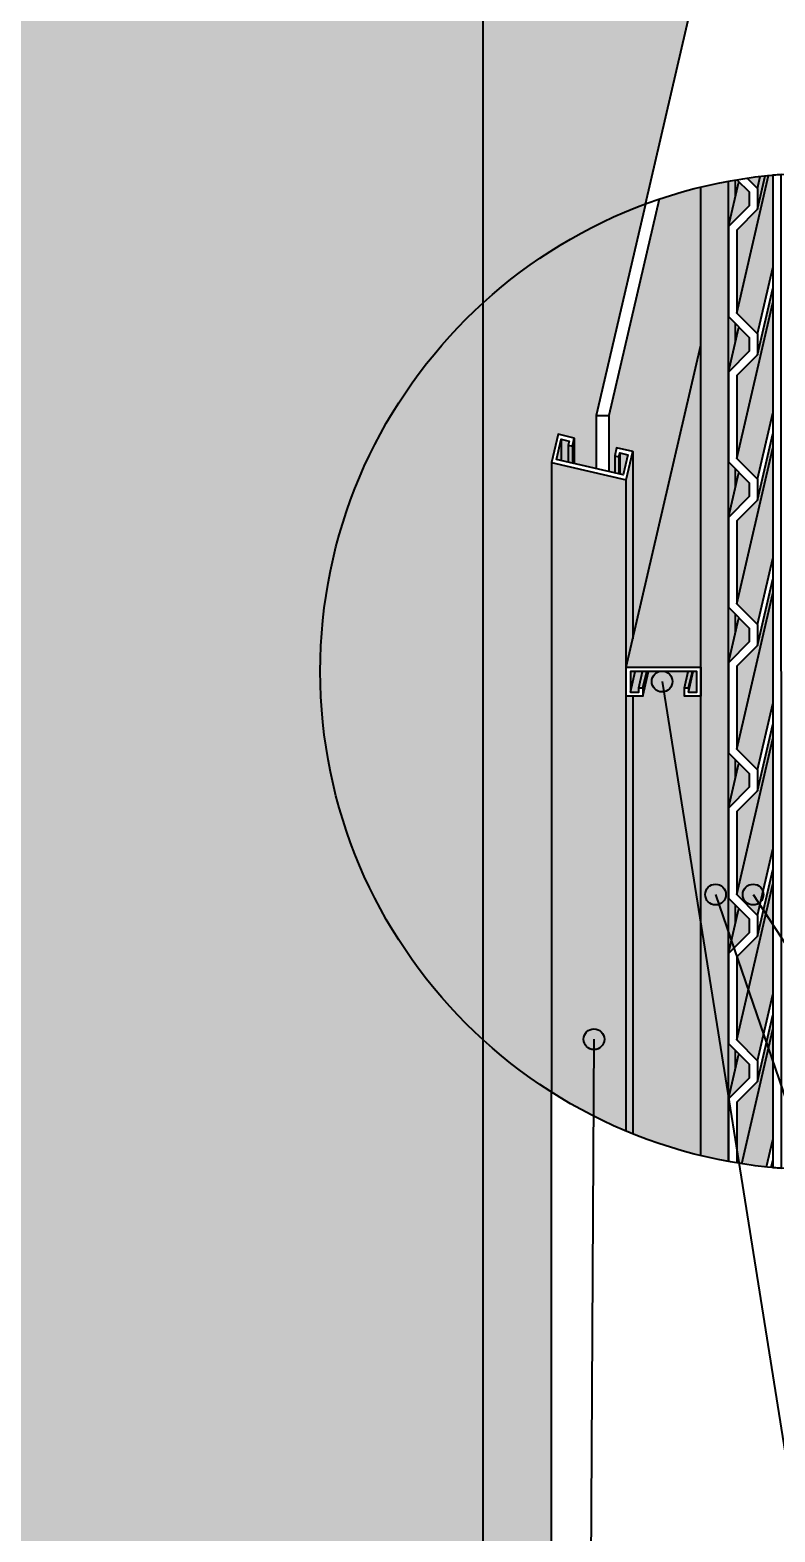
# Model space of a CAD drawing. Header units: metres. Extents: x 97 to 197, y 104 to 205.
# Drawn here: x 186.001 to 186.898, y 110.33 to 112.138 of the extents above; entities that cross this region are included whole.
import ezdxf
from ezdxf import colors
from ezdxf.entities.mleader import LeaderData, LeaderLine
from ezdxf.math import Vec2, Vec3

# ---------------------------------------------------------------- set-up
doc = ezdxf.new("R2010")
doc.units = ezdxf.units.M
doc.linetypes.add('ACAD_ISO10W100', pattern=[18, 12, -3, 0, -3])
doc.layers.get('0').update_dxf_attribs({"plot": 0})
for name, color, linetype in [('1-ALV_CORTE', 5, 'Continuous'), ('14-ANOTAÇÃO', 7, 'Continuous'), ('15-COTAS', 14, 'Continuous'), ('16-EIXOS', 253, 'ACAD_ISO10W100'), ('18-HATCH', 1, 'Continuous'), ('5-PISO', 1, 'Continuous')]:
    doc.layers.add(name, color=color, linetype=linetype)
doc.styles.get("Standard").update_dxf_attribs({"font": 'arial.ttf', "height": 2.5})

# ---------------------------------------------------------------- blocks, each defined once
blk = doc.blocks.new('_Small')
at = {"color": 0, "linetype": 'ByBlock', "lineweight": -2, "transparency": 33554687}
blk.add_circle((0, 0), 0.25, dxfattribs=at)

msp = doc.modelspace()

# ---------------------------------------------------------------- hatches: boundary and pattern name
at = {"layer": '18-HATCH', "true_color": 0xadddf7, "transparency": 33554508}
h = msp.add_hatch(color=141, dxfattribs=at)
h.dxf.hatch_style = 1
edge = h.paths.add_edge_path()
edge.add_line((191.3942897201883, 115.042894023706), (190.9801792480242, 115.042894023706))
edge.add_line((190.9801792480242, 115.042894023706), (190.81937063086, 115.5626356446758))
edge.add_line((190.81937063086, 115.5626356446758), (188.5809609196988, 115.5626356446758))
edge.add_line((188.5809609196988, 115.5626356446758), (187.042780281789, 108.9339983474178))
edge.add_line((187.042780281789, 108.9339983474178), (186.6286698096249, 108.9339983474178))
edge.add_line((186.6286698096249, 108.9339983474178), (186.6286698096249, 110.8594456186898))
edge.add_arc((186.9502808691564, 111.3659693855429), 0.6000000000000254, 110.34351823128969, 237.5869946086005, ccw=False)
edge.add_line((186.7416921218146, 111.9285444778483), (186.7970630127531, 112.1671598548797))
edge.add_line((186.7970630127531, 112.1671598548797), (183.0266118010428, 112.1671598548797))
edge.add_line((183.0266118010428, 112.1671598548797), (183.0286698096249, 107.8767562254054))
edge.add_line((183.0286698096249, 107.8767562254054), (192.5520827949982, 107.8767562254051))
edge.add_line((192.5520827949982, 107.8767562254051), (192.5520827949983, 127.896775640762))
edge.add_line((192.5520827949983, 127.896775640762), (183.0286698096251, 127.8967756407621))
edge.add_line((183.0286698096251, 127.8967756407621), (183.026949231343, 124.5169021160726))
edge.add_line((183.026949231343, 124.5169021160726), (183.1266118010428, 124.5169021160726))
edge.add_line((183.1266118010428, 124.5169021160726), (188.3101689682078, 124.5169021160726))
edge.add_line((188.3101689682078, 124.5169021160726), (188.039088233314, 125.6989176457008))
edge.add_line((188.039088233314, 125.6989176457008), (188.039088233314, 126.0659402217492))
edge.add_line((188.039088233314, 126.0659402217492), (188.453198705478, 126.0659402217492))
edge.add_line((188.453198705478, 126.0659402217492), (190.1521877303942, 120.6563369847249))
edge.add_line((190.1521877303942, 120.6563369847249), (190.5406703160808, 120.6563369847249))
edge.add_line((190.5406703160808, 120.6563369847249), (191.8277458461226, 115.3765050848387))
edge.add_line((191.8277458461226, 115.3765050848387), (191.3942897201883, 115.042894023706))
at = {"layer": '18-HATCH', "transparency": 33554610}
h = msp.add_hatch(color=253, dxfattribs=at)
h.dxf.hatch_style = 1
h.paths.add_polyline_path([(186.8416921218146, 110.7758774571531), (186.8416921218146, 110.8513492944249), (186.8416921218146, 111.9560613139327, 0.01407152737388867), (186.8086698096249, 111.9490185325438), (186.8086698096249, 110.7829202385421, 0.01407152737390086)])
h.paths.add_polyline_path([(186.7186698096249, 110.8124747450063), (186.7186698096249, 111.5963647970301), (186.6286698096249, 111.6172493697113), (186.6286698096249, 110.8594456186898, 0.04237586118726312)])
h.paths.add_polyline_path([(186.7265813714782, 111.4050634787122), (186.7265813714782, 111.6304588901995), (186.7186698096249, 111.5963647970301), (186.7186698096249, 111.3709693855429)])
h.paths.add_polyline_path([(186.7265813714782, 110.8092301874092), (186.7265813714782, 111.3359693855429), (186.7186698096249, 111.3359693855429), (186.7186698096249, 110.8124747450063, 0.00356297076449851)])
at = {"layer": '18-HATCH', "transparency": 33554636}
h = msp.add_hatch(color=252, dxfattribs=at)
h.dxf.hatch_style = 1
h.paths.add_polyline_path([(186.8086698096249, 111.3709693855429), (186.8086698096249, 111.7588154824515), (186.7186698096249, 111.3709693855429)])
h.paths.add_polyline_path([(186.8501316083761, 110.8877184269001), (186.8501316083761, 110.9096255366159), (186.8416921218146, 110.9180650231774), (186.8416921218146, 110.8513492944249)])
h.paths.add_polyline_path([(186.8501316083761, 111.0627184269001), (186.8501316083761, 111.0846255366159), (186.8416921218146, 111.0930650231774), (186.8416921218146, 111.0263492944249)])
h.paths.add_polyline_path([(186.8501316083761, 111.2377184269001), (186.8501316083761, 111.2596255366159), (186.8416921218146, 111.2680650231774), (186.8416921218146, 111.2013492944248)])
h.paths.add_polyline_path([(186.8501316083761, 111.4127184269), (186.8501316083761, 111.4346255366159), (186.8416921218146, 111.4430650231773), (186.8416921218146, 111.3763492944248)])
h.paths.add_polyline_path([(186.8501316083761, 111.5877184269), (186.8501316083761, 111.6096255366159), (186.8416921218146, 111.6180650231773), (186.8416921218146, 111.5513492944248)])
h.paths.add_polyline_path([(186.8501316083761, 111.7627184269), (186.8501316083761, 111.7846255366158), (186.8416921218146, 111.7930650231773), (186.8416921218146, 111.7263492944248)])
h.paths.add_polyline_path([(186.8501316083761, 111.9377184268999), (186.8501316083761, 111.9575521148084, 0.003570940144020743), (186.8416921218146, 111.9560613139327), (186.8416921218146, 111.9013492944248)])
h.paths.add_polyline_path([(186.7205805636178, 111.6267185285829), (186.7108393941409, 111.6289789748267), (186.7108393941409, 111.6033147051935), (186.7149294480083, 111.6023656048905)])
h.paths.add_polyline_path([(186.7108393941409, 111.6033147051935), (186.7108393941409, 111.6289789748267), (186.709709171019, 111.6241083900882), (186.709709171019, 111.6035769743816)])
h.paths.add_polyline_path([(186.709709171019, 111.6035769743816), (186.709709171019, 111.6241083900882), (186.7048385862805, 111.6252386132101), (186.7048385862805, 111.6047071975035)])
h.paths.add_polyline_path([(186.6489326794498, 111.6176802083314), (186.6489326794498, 111.6382116240381), (186.6500629025717, 111.6430822087765), (186.6403217330948, 111.6453426550203), (186.6403217330948, 111.6196783853871)])
h.paths.add_polyline_path([(186.6538032641883, 111.6165499852096), (186.6538032641883, 111.6370814009162), (186.6489326794498, 111.6382116240381), (186.6489326794498, 111.6176802083314)])
h.paths.add_polyline_path([(186.6403217330948, 111.6196783853871), (186.6403217330948, 111.6453426550203), (186.6346706174853, 111.6209897313279)])
h.paths.add_polyline_path([(186.8036698096249, 111.3409693855429), (186.8036698096249, 111.3659693855429), (186.7994710798142, 111.3659693855429), (186.793669809625, 111.3409693855429)])
h.paths.add_polyline_path([(186.7994710798142, 111.3659693855429), (186.7983108257764, 111.3659693855429), (186.793669809625, 111.3459693855429), (186.793669809625, 111.3409693855429)], flags=17)
h.paths.add_polyline_path([(186.7336698096249, 111.3409693855429), (186.7336698096249, 111.3459693855429), (186.7383108257763, 111.3659693855429), (186.7294710798141, 111.3659693855429), (186.7236698096249, 111.3409693855429)])
at = {"layer": '18-HATCH', "transparency": 33554505}
h = msp.add_hatch(color=253, dxfattribs=at)
h.dxf.hatch_style = 1
h.paths.add_polyline_path([(186.8086698096249, 110.7829202385421), (186.8086698096249, 111.3359693855429), (186.7886698096249, 111.3359693855429), (186.788669809625, 111.3459693855429), (186.7933108257764, 111.3659693855429), (186.745631333852, 111.3659693855429), (186.7386698096249, 111.3359693855429), (186.7265813714782, 111.3359693855429), (186.7265813714782, 110.8092301874092, 0.03596381102837319)])
h.paths.add_polyline_path([(186.8086698096249, 111.7588154824515), (186.8086698096249, 111.9490185325438, 0.02184764834715806), (186.758329937501, 111.9344364820724), (186.6978689033725, 111.673885636497), (186.6978689033725, 111.6063245180508), (186.7048385862805, 111.6047071975035), (186.7048385862805, 111.6252386132101), (186.7070990325242, 111.6349797826871), (186.7265813714782, 111.6304588901995), (186.7265813714782, 111.4050634787122)])
h.paths.add_polyline_path([(186.793669809625, 111.3459693855429), (186.7983108257764, 111.3659693855429), (186.7933108257764, 111.3659693855429), (186.788669809625, 111.3459693855429)], flags=17)
h.paths.add_polyline_path([(186.7386698096249, 111.3459693855429), (186.7433108257763, 111.3659693855429), (186.7383108257763, 111.3659693855429), (186.7336698096249, 111.3459693855429)], flags=17)
h.paths.add_polyline_path([(186.745631333852, 111.3659693855429), (186.7433108257763, 111.3659693855429), (186.7386698096249, 111.3459693855429), (186.7386698096249, 111.3359693855429)], flags=17)
h.paths.add_polyline_path([(186.7294710798141, 111.3659693855429), (186.7236698096249, 111.3659693855429), (186.7236698096249, 111.3409693855429)])
at = {"layer": '18-HATCH', "transparency": 33554687}
h = msp.add_hatch(color=251, dxfattribs=at)
h.dxf.hatch_style = 1
h.paths.add_polyline_path([(186.8666921218147, 111.7513492944248), (186.8666921218147, 111.7680650231773), (186.85425770648, 111.7804994385119), (186.8416921218146, 111.7263492944248)])
h.paths.add_polyline_path([(186.8666921218147, 111.0513492944248), (186.8666921218147, 111.0680650231774), (186.85425770648, 111.080499438512), (186.8416921218146, 111.0263492944249)])
h.paths.add_polyline_path([(186.8666921218147, 110.8763492944249), (186.8666921218147, 110.8930650231774), (186.85425770648, 110.905499438512), (186.8416921218146, 110.8513492944249)])
h.paths.add_polyline_path([(186.8666921218146, 111.4013492944248), (186.8666921218146, 111.4180650231773), (186.85425770648, 111.4304994385119), (186.8416921218146, 111.3763492944248)])
h.paths.add_polyline_path([(186.8666921218147, 111.2263492944248), (186.8666921218147, 111.2430650231774), (186.85425770648, 111.255499438512), (186.8416921218146, 111.2013492944249)])
h.paths.add_polyline_path([(186.8666921218147, 111.5763492944248), (186.8666921218147, 111.5930650231773), (186.85425770648, 111.6054994385119), (186.8416921218146, 111.5513492944248)])
h.paths.add_polyline_path([(186.8666921218147, 111.9263492944248), (186.8666921218147, 111.9430650231773), (186.85425770648, 111.9554994385119), (186.8416921218146, 111.9013492944248)])
h = msp.add_hatch(color=252, dxfattribs=at)
h.dxf.hatch_style = 1
h.paths.add_polyline_path([(186.8951809657198, 111.6768830026339), (186.8951809657198, 111.8096180295529), (186.8516921218146, 111.622207158801), (186.8766921218146, 111.597207158801)])
h.paths.add_polyline_path([(186.8951809657198, 111.8518830026339), (186.8951809657198, 111.963434029385, 0.002104872715392238), (186.89015263741, 111.9629489461202), (186.8516921218146, 111.797207158801), (186.8766921218146, 111.772207158801)])
h.paths.add_polyline_path([(186.8766921218146, 111.947207158801), (186.8800899120334, 111.9618495996281, 0.006701161532742895), (186.8641449187934, 111.9597543618223)], flags=17)
h.paths.add_polyline_path([(186.8766921218146, 111.4222071588011), (186.8951809657198, 111.501883002634), (186.8951809657198, 111.6346180295529), (186.8516921218146, 111.447207158801)])
h.paths.add_polyline_path([(186.8766921218146, 111.2472071588011), (186.8951809657198, 111.326883002634), (186.8951809657198, 111.4596180295529), (186.8516921218146, 111.2722071588011)])
h.paths.add_polyline_path([(186.8766921218146, 111.0722071588011), (186.8951809657198, 111.151883002634), (186.8951809657198, 111.2846180295529), (186.8516921218146, 111.0972071588011)])
h.paths.add_polyline_path([(186.8876088036006, 110.769251519044), (186.8951809657198, 110.8018830026341), (186.8951809657198, 110.934618029553), (186.8577128941942, 110.7731530817764, 0.01256424186043424)])
h.paths.add_polyline_path([(186.8766921218146, 110.8972071588011), (186.8951809657198, 110.976883002634), (186.8951809657198, 111.1096180295529), (186.8516921218146, 110.9222071588011)])
h = msp.add_hatch(color=253, dxfattribs=at)
h.dxf.hatch_style = 1
h.paths.add_polyline_path([(186.8951809657198, 111.8096180295529), (186.8951809657198, 111.8268830026338), (186.8766921218146, 111.747207158801), (186.8516921218146, 111.722207158801), (186.8516921218146, 111.622207158801)])
h.paths.add_polyline_path([(186.8951809657198, 111.6346180295529), (186.8951809657198, 111.6518830026339), (186.8766921218146, 111.572207158801), (186.8516921218146, 111.547207158801), (186.8516921218146, 111.447207158801)])
h.paths.add_polyline_path([(186.8951809657198, 111.4596180295529), (186.8951809657198, 111.476883002634), (186.8766921218146, 111.3972071588011), (186.8516921218146, 111.3722071588011), (186.8516921218146, 111.2722071588011)])
h.paths.add_polyline_path([(186.8951809657198, 111.2846180295529), (186.8951809657198, 111.301883002634), (186.8766921218146, 111.2222071588011), (186.8516921218146, 111.1972071588011), (186.8516921218146, 111.0972071588011)])
h.paths.add_polyline_path([(186.8951809657198, 111.1096180295529), (186.8951809657198, 111.126883002634), (186.8766921218146, 111.0472071588011), (186.8516921218146, 111.0222071588011), (186.8516921218146, 110.9222071588011)])
h.paths.add_polyline_path([(186.8951809657198, 110.934618029553), (186.8951809657198, 110.951883002634), (186.8766921218146, 110.8722071588011), (186.8516921218146, 110.8472071588011), (186.8516921218146, 110.7741245926305, 0.002541120628728025), (186.8577128941942, 110.7731530817764)])
h.paths.add_polyline_path([(186.8860470169135, 111.9625211538129, 0.002497864783872565), (186.8800899120334, 111.9618495996281), (186.8766921218146, 111.9472071588011), (186.8766921218146, 111.9222071588011)], flags=17)
h.paths.add_polyline_path([(186.89015263741, 111.9629489461202, 0.001719941593493178), (186.8860470169135, 111.9625211538129), (186.8766921218146, 111.922207158801), (186.8516921218146, 111.897207158801), (186.8516921218146, 111.797207158801)])
at = {"layer": '18-HATCH', "true_color": 0xadddf7, "transparency": 33554610}
h = msp.add_hatch(color=141, dxfattribs=at)
h.dxf.hatch_style = 1
h.paths.add_polyline_path([(186.5466118010428, 110.9220647973167, 0.04308881121841513), (186.6286698096249, 110.8594456186898), (186.6286698096249, 111.622382223638), (186.6298000327468, 111.6221199544498), (186.6365813714782, 111.6513434628807), (186.6560637104321, 111.6468225703931), (186.6560637104321, 111.6160254468332), (186.6825983320245, 111.6098680664642), (186.6825983320245, 111.673885636497), (186.7416921218146, 111.9285444778483, 0.09601870929023433), (186.5466118010428, 111.8098739737692)])
h.paths.add_polyline_path([(186.3502808691563, 111.3659693855429, 0.2112702611336322), (186.5466118010428, 110.9220647973167), (186.5466118010428, 111.8098739737692, 0.2112702611336322)])

# ---------------------------------------------------------------- linework, layer by layer
at = {"layer": '1-ALV_CORTE', "ltscale": 0.1}
msp.add_lwpolyline([(186.7416921218146, 111.9285444778483), (187.2778164701722, 114.2389193219371), (187.6919269423363, 114.2389193219371), (187.1558025939786, 111.9285444778483)], dxfattribs=at)
at = {"layer": '14-ANOTAÇÃO'}
msp.add_circle((186.9502808691563, 111.3659693855429), 0.6, dxfattribs=at)
at = {"layer": '16-EIXOS'}
msp.add_line((186.5466118010428, 107.4997773167717), (186.5466118010428, 128.1401560278368), dxfattribs=at)
at = {"layer": '18-HATCH', "transparency": 33554687}
for p, q in [((186.8766921218146, 111.772207158801), (186.8951809657198, 111.8518830026339)), ((186.8766921218146, 111.747207158801), (186.8951809657198, 111.8268830026338))]:
    msp.add_line(p, q, dxfattribs=at)
at = {"layer": '5-PISO'}
for p, q in [((186.8086698096249, 110.7829202385421), (186.8086698096249, 111.9490185325438)), ((186.8416921218146, 110.7758774571532), (186.8416921218146, 111.9560613139327)), ((186.8416921218146, 111.9013492944248), (186.85425770648, 111.9554994385119)), ((186.8501316083761, 111.9377184268999), (186.8501316083761, 111.9575521148084)), ((186.8516921218146, 111.797207158801), (186.89015263741, 111.9629489461202)), ((186.8766921218146, 111.922207158801), (186.8860470169135, 111.9625211538129)), ((186.8766921218146, 111.947207158801), (186.8800899120334, 111.9618495996281)), ((186.7416921218146, 111.9285444778483), (186.6825983320245, 111.673885636497)), ((186.758329937501, 111.9344364820724), (186.6978689033725, 111.673885636497)), ((186.8516921218146, 111.622207158801), (186.8951809657198, 111.8096180295529)), ((186.8501316083761, 111.7627184268999), (186.8501316083761, 111.7846255366158)), ((186.8416921218146, 111.7263492944248), (186.85425770648, 111.7804994385119)), ((186.7186698096249, 111.3709693855429), (186.8086698096249, 111.7588154824514)), ((186.8766921218146, 111.597207158801), (186.8951809657198, 111.6768830026339)), ((186.6403217330948, 111.6453426550203), (186.6403217330948, 111.6196783853871)), ((186.6489326794498, 111.6382116240381), (186.6489326794498, 111.6176802083314)), ((186.6560637104321, 111.6468225703931), (186.6560637104321, 111.6160254468332)), ((186.8766921218146, 111.572207158801), (186.8951809657198, 111.6518830026339)), ((186.6538032641883, 111.6370814009162), (186.6538032641883, 111.6165499852096)), ((186.7048385862805, 111.6252386132101), (186.7048385862805, 111.6047071975035)), ((186.709709171019, 111.6241083900882), (186.709709171019, 111.6035769743816)), ((186.7108393941409, 111.6289789748267), (186.7108393941409, 111.6033147051935)), ((186.7265813714782, 111.6304588901995), (186.7265813714782, 111.4050634787122)), ((186.8516921218146, 111.447207158801), (186.8951809657198, 111.6346180295529)), ((186.6286698096249, 111.6172493697113), (186.6286698096249, 110.8594456186898)), ((186.8416921218146, 111.5513492944248), (186.85425770648, 111.6054994385119)), ((186.8501316083761, 111.5877184268999), (186.8501316083761, 111.6096255366159)), ((186.8766921218146, 111.422207158801), (186.8951809657198, 111.501883002634)), ((186.8766921218146, 111.397207158801), (186.8951809657198, 111.476883002634)), ((186.8516921218146, 111.2722071588011), (186.8951809657198, 111.4596180295529)), ((186.8416921218146, 111.3763492944248), (186.85425770648, 111.4304994385119)), ((186.8501316083761, 111.4127184269), (186.8501316083761, 111.4346255366159)), ((186.7236698096249, 111.3409693855429), (186.7294710798141, 111.3659693855429)), ((186.7336698096249, 111.3459693855429), (186.7383108257763, 111.3659693855429)), ((186.7386698096249, 111.3459693855429), (186.7433108257763, 111.3659693855429)), ((186.7386698096249, 111.3359693855429), (186.745631333852, 111.3659693855429)), ((186.788669809625, 111.3459693855429), (186.7933108257764, 111.3659693855429)), ((186.793669809625, 111.3459693855429), (186.7983108257764, 111.3659693855429)), ((186.793669809625, 111.3409693855429), (186.7994710798142, 111.3659693855429)), ((186.7265813714782, 111.3359693855429), (186.7265813714782, 110.8092301874092)), ((186.8766921218146, 111.2472071588011), (186.8951809657198, 111.326883002634)), ((186.8766921218146, 111.2222071588011), (186.8951809657198, 111.301883002634)), ((186.8516921218146, 111.0972071588011), (186.8951809657198, 111.2846180295529)), ((186.8501316083761, 111.2377184269), (186.8501316083761, 111.2596255366159)), ((186.8416921218146, 111.2013492944249), (186.85425770648, 111.255499438512)), ((186.8766921218146, 111.0722071588011), (186.8951809657198, 111.151883002634)), ((186.8766921218146, 111.0472071588011), (186.8951809657198, 111.126883002634)), ((186.8516921218146, 110.9222071588011), (186.8951809657198, 111.1096180295529)), ((186.8416921218146, 111.0263492944249), (186.85425770648, 111.080499438512)), ((186.8501316083761, 111.0627184268999), (186.8501316083761, 111.0846255366159)), ((186.8766921218146, 110.8972071588011), (186.8951809657198, 110.976883002634)), ((186.8766921218146, 110.8722071588011), (186.8951809657198, 110.951883002634)), ((186.8577128941942, 110.7731530817764), (186.8951809657198, 110.934618029553)), ((186.8416921218146, 110.8513492944249), (186.85425770648, 110.905499438512)), ((186.8501316083761, 110.8877184269), (186.8501316083761, 110.9096255366159)), ((186.8876088036006, 110.769251519044), (186.8951809657198, 110.8018830026341)), ((186.8932782124404, 110.7686832756029), (186.8951809657198, 110.7768830026341))]:
    msp.add_line(p, q, dxfattribs=at)
for points in [[(186.8951809657198, 111.963434029385), (186.8951809657198, 110.7685047417009), (186.9054529682199, 110.767666787596), (186.9051812319021, 111.9642720035545)], [(186.6538032641883, 111.6370814009162), (186.6560637104321, 111.6468225703931), (186.6365813714782, 111.6513434628807), (186.6286698096249, 111.6172493697113), (186.7186698096249, 111.5963647970301), (186.7265813714782, 111.6304588901995), (186.7070990325242, 111.6349797826871), (186.7048385862805, 111.6252386132101), (186.709709171019, 111.6241083900882), (186.7108393941409, 111.6289789748267), (186.7205805636178, 111.6267185285829), (186.7149294480083, 111.6023656048905), (186.6346706174853, 111.6209897313279), (186.6403217330948, 111.6453426550203), (186.6500629025717, 111.6430822087765), (186.6489326794498, 111.6382116240381)], [(186.7386698096249, 111.3459693855429), (186.7386698096249, 111.3359693855429), (186.7186698096249, 111.3359693855429), (186.7186698096249, 111.3709693855429), (186.8086698096249, 111.3709693855429), (186.8086698096249, 111.3359693855429), (186.7886698096249, 111.3359693855429), (186.788669809625, 111.3459693855429), (186.793669809625, 111.3459693855429), (186.793669809625, 111.3409693855429), (186.8036698096249, 111.3409693855429), (186.8036698096249, 111.3659693855429), (186.7236698096249, 111.3659693855429), (186.7236698096249, 111.3409693855429), (186.7336698096249, 111.3409693855429), (186.7336698096249, 111.3459693855429)]]:
    msp.add_lwpolyline(points, close=True, dxfattribs=at)
for points in [[(186.8519071822072, 111.9578499627847), (186.8666921218147, 111.9430650231773), (186.8666921218147, 111.9263492944248), (186.8416921218146, 111.9013492944248), (186.8416921218146, 111.7930650231773), (186.8666921218147, 111.7680650231773), (186.8666921218147, 111.7513492944248), (186.8416921218146, 111.7263492944248), (186.8416921218146, 111.6180650231773), (186.8666921218147, 111.5930650231773), (186.8666921218147, 111.5763492944248), (186.8416921218146, 111.5513492944248), (186.8416921218146, 111.4430650231773), (186.8666921218146, 111.4180650231773), (186.8666921218146, 111.4013492944248), (186.8416921218146, 111.3763492944248), (186.8416921218146, 111.2680650231774), (186.8666921218147, 111.2430650231774), (186.8666921218147, 111.2263492944248), (186.8416921218146, 111.2013492944249), (186.8416921218146, 111.0930650231774), (186.8666921218147, 111.0680650231774), (186.8666921218147, 111.0513492944248), (186.8416921218146, 111.0263492944249), (186.8416921218146, 110.9180650231774), (186.8666921218147, 110.8930650231774), (186.8666921218147, 110.8763492944249), (186.8416921218146, 110.8513492944249), (186.8416921218146, 110.7758774571531)], [(186.8641449187934, 111.9597543618223), (186.8766921218146, 111.947207158801), (186.8766921218146, 111.922207158801), (186.8516921218146, 111.897207158801), (186.8516921218146, 111.797207158801), (186.8766921218146, 111.772207158801), (186.8766921218146, 111.747207158801), (186.8516921218146, 111.722207158801), (186.8516921218146, 111.622207158801), (186.8766921218146, 111.597207158801), (186.8766921218146, 111.572207158801), (186.8516921218146, 111.547207158801), (186.8516921218146, 111.447207158801), (186.8766921218146, 111.4222071588011), (186.8766921218146, 111.3972071588011), (186.8516921218146, 111.3722071588011), (186.8516921218146, 111.2722071588011), (186.8766921218146, 111.2472071588011), (186.8766921218146, 111.2222071588011), (186.8516921218146, 111.1972071588011), (186.8516921218146, 111.0972071588011), (186.8766921218146, 111.0722071588011), (186.8766921218146, 111.0472071588011), (186.8516921218146, 111.0222071588011), (186.8516921218146, 110.9222071588011), (186.8766921218146, 110.8972071588011), (186.8766921218146, 110.8722071588011), (186.8516921218146, 110.8472071588011), (186.8516921218146, 110.7741245926305)], [(186.6825983320245, 111.673885636497), (186.6825983320245, 111.6098680664642)], [(186.6825983320245, 111.673885636497), (186.6978689033725, 111.673885636497), (186.6978689033725, 111.6063245180508)], [(186.7186698096249, 110.8124747450063), (186.7186698096249, 111.5963647970301)]]:
    msp.add_lwpolyline(points, dxfattribs=at)
at = {"layer": '5-PISO', "ltscale": 0.1}
msp.add_lwpolyline([(187.0427802817889, 110.7731423798637), (187.0427802817889, 108.9339983474179), (186.6286698096249, 108.9339983474179), (186.6286698096249, 110.8594456186898)], dxfattribs=at)

# ---------------------------------------------------------------- leaders
at = {"layer": '15-COTAS', "transparency": 33554687}
ml = msp.add_multileader_mtext('Standard', dxfattribs=at)
ml.set_content('CAIBRO METÁLICO', color=256)
ml.set_leader_properties()
ml.set_arrow_properties(name='SMALL')
ml.build(insert=Vec2(0, 0))
ml.multileader.update_dxf_attribs({"arrow_head_size": 0.05})
ctx = ml.context
ctx.base_point, ctx.char_height, ctx.arrow_head_size, ctx.landing_gap_size, ctx.plane_origin, ctx.plane_x_axis, ctx.plane_y_axis = Vec3(187.2661867335063, 107.6104605801328), 0.2, 0.05, 0.1, Vec3(186.74832877316, 110.9625763052085), Vec3(0, -1), Vec3(1, 0)
notes = []
notes.append((ctx, [(0, (1, 1, 0), (187.2661867335063, 108.1924043595804), (0, -1), 0.5819437794475135, [(0, [(186.7618523876544, 111.3537428156969)], 0, [])])]))
ctx.mtext.insert, ctx.mtext.text_direction, ctx.mtext.rotation, ctx.mtext.flow_direction = Vec3(187.3678920541066, 107.5104605801328), Vec3(0, -1), 4.71238898038469, 5
ml = msp.add_multileader_mtext('Standard', dxfattribs=at)
ml.set_content('RIPA METÁLICA', color=256)
ml.set_leader_properties()
ml.set_arrow_properties(name='SMALL')
ml.build(insert=Vec2(0, 0))
ml.multileader.update_dxf_attribs({"arrow_head_size": 0.05})
ctx = ml.context
ctx.base_point, ctx.char_height, ctx.arrow_head_size, ctx.landing_gap_size, ctx.plane_origin, ctx.plane_x_axis, ctx.plane_y_axis = Vec3(187.8213722763471, 107.6104605801328), 0.2, 0.05, 0.1, Vec3(186.8086698096249, 110.9974142188547), Vec3(0, -1), Vec3(1, 0)
notes.append((ctx, [(0, (1, 1, 0), (187.8213722763471, 108.1924043595804), (0, -1), 0.5819437794475135, [(0, [(186.826265768252, 111.0972479125681)], 0, [])])]))
ctx.mtext.insert, ctx.mtext.text_direction, ctx.mtext.rotation, ctx.mtext.flow_direction = Vec3(187.9230775969474, 107.5104605801328), Vec3(0, -1), 4.71238898038469, 5
ml = msp.add_multileader_mtext('Standard', dxfattribs=at)
ml.set_content('TELHA METÁLICA  TIPO  SANDUÍCHE', color=256)
ml.set_leader_properties()
ml.set_arrow_properties(name='SMALL')
ml.build(insert=Vec2(0, 0))
ml.multileader.update_dxf_attribs({"arrow_head_size": 0.05})
ctx = ml.context
ctx.base_point, ctx.char_height, ctx.arrow_head_size, ctx.landing_gap_size, ctx.plane_origin, ctx.plane_x_axis, ctx.plane_y_axis = Vec3(188.7687416130951, 107.6104605801328), 0.2, 0.05, 0.1, Vec3(186.8518009674476, 111.0223160044341), Vec3(0, -1), Vec3(1, 0)
notes.append((ctx, [(0, (1, 1, 0), (188.7687416130951, 108.1924043595804), (0, -1), 0.5819437794475135, [(0, [(186.8714325293778, 111.0972479125681)], 0, [])])]))
ctx.mtext.insert, ctx.mtext.text_direction, ctx.mtext.rotation, ctx.mtext.width, ctx.mtext.flow_direction = Vec3(188.8704469336954, 107.5104605801328), Vec3(0, -1), 4.71238898038469, 3.044153041163942, 5
ml = msp.add_multileader_mtext('Standard', dxfattribs=at)
ml.set_content('TERÇA METÁLICA', color=256)
ml.set_leader_properties()
ml.set_arrow_properties(name='SMALL')
ml.build(insert=Vec2(0, 0))
ml.multileader.update_dxf_attribs({"arrow_head_size": 0.05})
ctx = ml.context
ctx.base_point, ctx.char_height, ctx.arrow_head_size, ctx.landing_gap_size, ctx.plane_origin, ctx.plane_x_axis, ctx.plane_y_axis = Vec3(186.6626820714849, 107.6104605801328), 0.2, 0.05, 0.1, Vec3(186.6626820714849, 110.9131281589412), Vec3(0, -1), Vec3(1, 0)
notes.append((ctx, [(0, (1, 1, 0), (186.6626820714849, 108.1924043595804), (0, -1), 0.5819437794475135, [(0, [(186.6798445967788, 110.9230369475396)], 0, [])])]))
ctx.mtext.insert, ctx.mtext.text_direction, ctx.mtext.rotation, ctx.mtext.flow_direction = Vec3(186.7913996703935, 107.5104605801328), Vec3(0, -1), 4.71238898038469, 5
for ctx, leaders in notes:
    for number, flags, end, landing, length, lines in leaders:
        leader = LeaderData()
        leader.index, (leader.has_last_leader_line, leader.has_dogleg_vector, leader.attachment_direction) = number, flags
        leader.last_leader_point, leader.dogleg_vector, leader.dogleg_length = Vec3(end), Vec3(landing), length
        for number, points, colour, breaks in lines:
            line = LeaderLine()
            line.index, line.vertices, line.color, line.breaks = number, Vec3.list(points), colors.encode_raw_color(colour), breaks
            leader.lines.append(line)
        ctx.leaders.append(leader)

doc.saveas('drawing.dxf')
